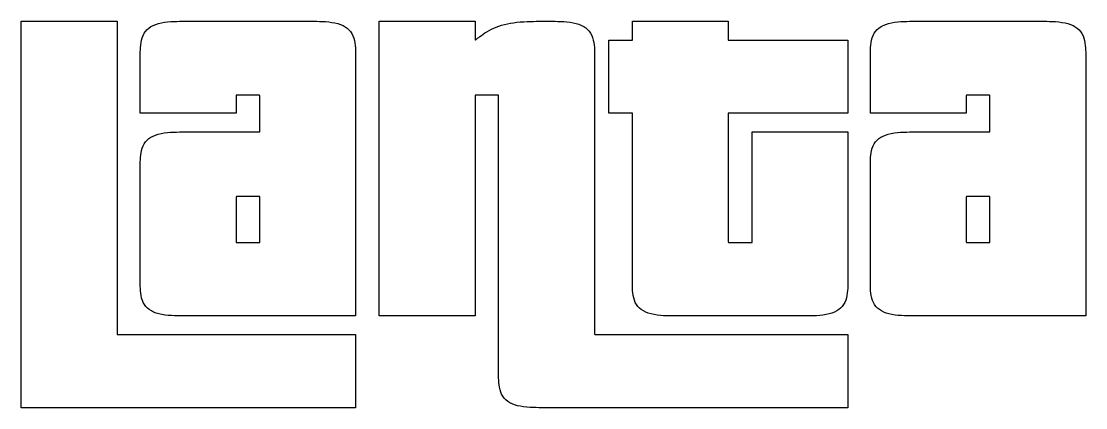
# Model space of a CAD drawing. Extents: x 165.1 to 229.8, y 156.5 to 166.
# Drawn here: x 203.6 to 229.83, y 156.51 to 166.03 of the extents above; entities that cross this region are included whole.
import ezdxf

# ---------------------------------------------------------------- set-up
doc = ezdxf.new("R2010")
doc.units = 0
doc.layers.add('LAYER 1', color=7, linetype='CONTINUOUS')

msp = doc.modelspace()

# ---------------------------------------------------------------- linework, layer by layer
at = {"layer": 'LAYER 1'}
for points in [[(203.599, 158.097), (203.599, 158.684), (203.599, 159.362), (203.599, 160.107), (203.599, 160.89), (203.599, 161.687), (203.599, 162.469), (203.599, 163.211), (203.599, 163.887), (203.599, 164.469), (203.599, 164.939), (203.599, 165.304), (203.599, 165.577), (203.599, 165.772), (203.599, 165.902), (203.599, 165.98), (203.599, 166.019), (203.599, 166.033), (203.599, 166.034), (203.599, 166.034), (203.599, 166.034), (203.599, 166.034), (203.599, 166.034), (203.599, 166.034), (203.599, 166.034), (203.599, 166.034), (203.599, 166.034), (203.599, 166.034), (203.599, 166.034), (203.604, 166.034), (203.615, 166.034), (203.637, 166.034), (203.672, 166.034), (203.725, 166.034), (203.797, 166.034), (203.893, 166.034), (204.015, 166.034), (204.165, 166.034), (204.337, 166.034), (204.523, 166.034), (204.719, 166.034), (204.916, 166.034), (205.109, 166.034), (205.291, 166.034), (205.456, 166.034), (205.596, 166.034), (205.708, 166.034), (205.794, 166.034), (205.859, 166.034), (205.904, 166.034), (205.934, 166.034), (205.951, 166.034), (205.96, 166.034), (205.963, 166.034), (205.963, 166.034), (205.963, 166.034), (205.963, 166.034), (205.963, 166.034), (205.963, 166.034), (205.963, 166.034), (205.963, 166.034), (205.963, 166.034), (205.963, 166.034), (205.963, 166.034), (205.963, 166.03), (205.963, 166.013), (205.963, 165.971), (205.963, 165.893), (205.963, 165.769), (205.963, 165.589), (205.963, 165.341), (205.963, 165.014), (205.963, 164.599), (205.963, 164.097), (205.963, 163.527), (205.963, 162.911), (205.963, 162.27), (205.963, 161.626), (205.963, 161), (205.963, 160.415), (205.963, 159.89), (205.963, 159.448), (205.963, 159.097), (205.963, 158.827), (205.963, 158.628), (205.963, 158.489), (205.963, 158.399), (205.963, 158.348), (205.963, 158.324), (205.963, 158.317), (205.963, 158.317), (205.963, 158.317), (205.963, 158.317), (205.963, 158.317), (205.963, 158.317), (205.963, 158.317), (205.963, 158.317), (205.963, 158.317), (205.963, 158.317), (205.963, 158.317), (205.967, 158.317), (205.983, 158.317), (206.019, 158.317), (206.083, 158.317), (206.184, 158.317), (206.33, 158.317), (206.528, 158.317), (206.787, 158.317), (207.115, 158.317), (207.507, 158.317), (207.948, 158.317), (208.422, 158.317), (208.911, 158.317), (209.4, 158.317), (209.873, 158.317), (210.312, 158.317), (210.702, 158.317), (211.027, 158.317), (211.283, 158.317), (211.479, 158.317), (211.622, 158.317), (211.722, 158.317), (211.785, 158.317), (211.82, 158.317), (211.835, 158.317), (211.839, 158.317), (211.839, 158.317), (211.839, 158.317), (211.839, 158.317), (211.839, 158.317), (211.839, 158.317), (211.839, 158.317), (211.839, 158.317), (211.839, 158.317), (211.839, 158.317), (211.839, 158.317), (211.839, 158.315), (211.839, 158.309), (211.839, 158.297), (211.839, 158.275), (211.839, 158.242), (211.839, 158.195), (211.839, 158.131), (211.839, 158.048), (211.839, 157.944), (211.839, 157.82), (211.839, 157.682), (211.839, 157.536), (211.839, 157.385), (211.839, 157.235), (211.839, 157.091), (211.839, 156.958), (211.839, 156.841), (211.839, 156.745), (211.839, 156.669), (211.839, 156.612), (211.839, 156.57), (211.839, 156.542), (211.839, 156.524), (211.839, 156.514), (211.839, 156.51), (211.839, 156.51), (211.839, 156.51), (211.839, 156.51), (211.839, 156.51), (211.839, 156.51), (211.839, 156.51), (211.839, 156.51), (211.839, 156.51), (211.839, 156.51), (211.839, 156.51), (211.838, 156.51), (211.828, 156.51), (211.797, 156.51), (211.735, 156.51), (211.629, 156.51), (211.468, 156.51), (211.24, 156.51), (210.935, 156.51), (210.541, 156.51), (210.049, 156.51), (209.473, 156.51), (208.837, 156.51), (208.163, 156.51), (207.475, 156.51), (206.794, 156.51), (206.144, 156.51), (205.549, 156.51), (205.03, 156.51), (204.608, 156.51), (204.278, 156.51), (204.029, 156.51), (203.85, 156.51), (203.729, 156.51), (203.655, 156.51), (203.616, 156.51), (203.601, 156.51), (203.599, 156.51), (203.599, 156.51), (203.599, 156.51), (203.599, 156.51), (203.599, 156.51), (203.599, 156.51), (203.599, 156.51), (203.599, 156.51), (203.599, 156.51), (203.599, 156.51), (203.599, 156.511), (203.599, 156.526), (203.599, 156.567), (203.599, 156.646), (203.599, 156.779), (203.599, 156.977), (203.599, 157.253), (203.599, 157.623)], [(206.991, 158.821), (206.923, 158.841), (206.861, 158.866), (206.804, 158.894), (206.753, 158.927), (206.708, 158.964), (206.668, 159.006), (206.634, 159.052), (206.606, 159.102), (206.583, 159.156), (206.565, 159.213), (206.552, 159.273), (206.543, 159.332), (206.537, 159.39), (206.533, 159.446), (206.532, 159.497), (206.531, 159.542), (206.531, 159.579), (206.531, 159.609), (206.531, 159.631), (206.531, 159.647), (206.531, 159.658), (206.531, 159.664), (206.531, 159.668), (206.531, 159.669), (206.531, 159.669), (206.531, 159.67), (206.531, 159.675), (206.531, 159.689), (206.531, 159.716), (206.531, 159.763), (206.531, 159.832), (206.531, 159.929), (206.531, 160.058), (206.531, 160.224), (206.531, 160.424), (206.531, 160.648), (206.531, 160.888), (206.531, 161.133), (206.531, 161.375), (206.531, 161.603), (206.531, 161.81), (206.531, 161.985), (206.531, 162.122), (206.531, 162.226), (206.531, 162.301), (206.531, 162.353), (206.531, 162.384), (206.531, 162.401), (206.531, 162.407), (206.531, 162.409), (206.531, 162.409), (206.531, 162.41), (206.531, 162.413), (206.531, 162.418), (206.531, 162.428), (206.531, 162.443), (206.531, 162.463), (206.531, 162.491), (206.531, 162.527), (206.531, 162.57), (206.533, 162.62), (206.536, 162.674), (206.541, 162.732), (206.55, 162.791), (206.562, 162.851), (206.578, 162.909), (206.6, 162.964), (206.627, 163.015), (206.66, 163.062), (206.698, 163.104), (206.742, 163.142), (206.792, 163.176), (206.847, 163.206), (206.908, 163.231), (206.974, 163.252), (207.046, 163.269), (207.122, 163.282), (207.201, 163.292), (207.279, 163.298), (207.355, 163.303), (207.427, 163.305), (207.494, 163.306), (207.552, 163.307), (207.6, 163.307), (207.637, 163.307), (207.666, 163.307), (207.686, 163.307), (207.699, 163.307), (207.707, 163.307), (207.711, 163.307), (207.713, 163.307), (207.713, 163.307), (207.714, 163.307), (207.717, 163.307), (207.727, 163.307), (207.746, 163.307), (207.778, 163.307), (207.824, 163.307), (207.889, 163.307), (207.975, 163.307), (208.085, 163.307), (208.216, 163.307), (208.361, 163.307), (208.516, 163.307), (208.674, 163.307), (208.829, 163.307), (208.975, 163.307), (209.105, 163.307), (209.214, 163.307), (209.3, 163.307), (209.365, 163.307), (209.411, 163.307), (209.442, 163.307), (209.461, 163.307), (209.471, 163.307), (209.474, 163.307), (209.475, 163.307), (209.475, 163.307), (209.475, 163.307), (209.475, 163.307), (209.475, 163.307), (209.475, 163.307), (209.475, 163.307), (209.475, 163.307), (209.475, 163.307), (209.475, 163.307), (209.475, 163.308), (209.475, 163.311), (209.475, 163.318), (209.475, 163.331), (209.475, 163.351), (209.475, 163.38), (209.475, 163.418), (209.475, 163.468), (209.475, 163.529), (209.475, 163.6), (209.475, 163.676), (209.475, 163.755), (209.475, 163.834), (209.475, 163.91), (209.475, 163.979), (209.475, 164.039), (209.475, 164.088), (209.475, 164.125), (209.475, 164.152), (209.475, 164.17), (209.475, 164.182), (209.475, 164.189), (209.475, 164.192), (209.475, 164.193), (209.475, 164.193), (209.475, 164.193), (209.475, 164.193), (209.475, 164.193), (209.475, 164.193), (209.475, 164.194), (209.475, 164.194), (209.475, 164.195), (209.475, 164.196), (209.475, 164.197), (209.475, 164.198), (209.475, 164.199), (209.475, 164.201), (209.475, 164.202), (209.474, 164.204), (209.474, 164.205), (209.474, 164.207), (209.473, 164.208), (209.473, 164.209), (209.472, 164.21), (209.471, 164.211), (209.47, 164.212), (209.469, 164.213), (209.468, 164.214), (209.467, 164.214), (209.465, 164.215), (209.464, 164.215), (209.462, 164.215), (209.461, 164.216), (209.459, 164.216), (209.458, 164.216), (209.457, 164.216), (209.456, 164.216), (209.455, 164.216), (209.454, 164.216), (209.453, 164.216), (209.453, 164.216), (209.453, 164.216), (209.452, 164.216), (209.452, 164.216), (209.452, 164.216), (209.452, 164.216), (209.452, 164.216), (209.451, 164.216), (209.449, 164.216), (209.444, 164.216), (209.436, 164.216), (209.423, 164.216), (209.406, 164.216), (209.382, 164.216), (209.351, 164.216), (209.313, 164.216), (209.27, 164.216), (209.223, 164.216), (209.176, 164.216), (209.128, 164.216), (209.083, 164.216), (209.042, 164.216), (209.007, 164.216), (208.978, 164.216), (208.957, 164.216), (208.941, 164.216), (208.93, 164.216), (208.924, 164.216), (208.92, 164.216), (208.918, 164.216), (208.918, 164.216), (208.918, 164.216), (208.918, 164.216), (208.918, 164.216), (208.918, 164.216), (208.918, 164.216), (208.917, 164.216), (208.917, 164.216), (208.916, 164.216), (208.915, 164.216), (208.914, 164.216), (208.913, 164.216), (208.911, 164.216), (208.91, 164.216), (208.909, 164.216), (208.907, 164.215), (208.906, 164.215), (208.904, 164.215), (208.903, 164.214), (208.902, 164.213), (208.9, 164.213), (208.9, 164.212), (208.899, 164.211), (208.898, 164.21), (208.897, 164.209), (208.897, 164.208), (208.896, 164.206), (208.896, 164.205), (208.896, 164.203), (208.895, 164.202), (208.895, 164.2), (208.895, 164.199), (208.895, 164.197), (208.895, 164.196), (208.895, 164.195), (208.895, 164.195), (208.895, 164.194), (208.895, 164.194), (208.895, 164.193), (208.895, 164.193), (208.895, 164.193), (208.895, 164.193), (208.895, 164.193), (208.895, 164.193), (208.895, 164.192), (208.895, 164.19), (208.895, 164.186), (208.895, 164.179), (208.895, 164.169), (208.895, 164.154), (208.895, 164.135), (208.895, 164.11), (208.895, 164.079), (208.895, 164.045), (208.895, 164.008), (208.895, 163.971), (208.895, 163.934), (208.895, 163.898), (208.895, 163.866), (208.895, 163.839), (208.895, 163.818), (208.895, 163.801), (208.895, 163.79), (208.895, 163.782), (208.895, 163.777), (208.895, 163.774), (208.895, 163.773), (208.895, 163.773), (208.895, 163.773), (208.895, 163.773), (208.895, 163.773), (208.895, 163.773), (208.895, 163.773), (208.895, 163.773), (208.895, 163.773), (208.895, 163.773), (208.895, 163.773), (208.893, 163.773), (208.886, 163.773), (208.868, 163.773), (208.837, 163.773), (208.788, 163.773), (208.717, 163.773), (208.619, 163.773), (208.492, 163.773), (208.333, 163.773), (208.149, 163.773), (207.948, 163.773), (207.738, 163.773), (207.527, 163.773), (207.323, 163.773), (207.134, 163.773), (206.969, 163.773), (206.834, 163.773), (206.73, 163.773), (206.653, 163.773), (206.599, 163.773), (206.564, 163.773), (206.544, 163.773), (206.534, 163.773), (206.531, 163.773), (206.531, 163.773), (206.531, 163.773), (206.531, 163.773), (206.531, 163.773), (206.531, 163.773), (206.531, 163.773), (206.531, 163.773), (206.531, 163.773), (206.531, 163.773), (206.531, 163.773), (206.531, 163.776), (206.531, 163.783), (206.531, 163.797), (206.531, 163.82), (206.531, 163.855), (206.531, 163.903), (206.531, 163.967), (206.531, 164.05), (206.531, 164.148), (206.531, 164.259), (206.531, 164.377), (206.531, 164.497), (206.531, 164.615), (206.531, 164.726), (206.531, 164.826), (206.531, 164.911), (206.531, 164.977), (206.531, 165.027), (206.531, 165.063), (206.531, 165.087), (206.531, 165.102), (206.531, 165.11), (206.531, 165.113), (206.531, 165.114), (206.531, 165.114), (206.531, 165.115), (206.531, 165.118), (206.531, 165.124), (206.531, 165.134), (206.531, 165.15), (206.531, 165.171), (206.531, 165.2), (206.531, 165.237), (206.531, 165.282), (206.533, 165.334), (206.536, 165.39), (206.542, 165.449), (206.55, 165.51), (206.563, 165.571), (206.579, 165.63), (206.601, 165.687), (206.629, 165.739), (206.662, 165.786), (206.7, 165.83), (206.745, 165.868), (206.795, 165.903), (206.85, 165.933), (206.912, 165.959), (206.979, 165.98), (207.051, 165.997), (207.127, 166.01), (207.206, 166.02), (207.284, 166.026), (207.36, 166.03), (207.432, 166.033), (207.498, 166.034), (207.555, 166.034), (207.603, 166.034), (207.64, 166.034), (207.667, 166.034), (207.687, 166.034), (207.7, 166.034), (207.708, 166.034), (207.712, 166.034), (207.713, 166.034), (207.713, 166.034), (207.714, 166.034), (207.721, 166.034), (207.738, 166.034), (207.771, 166.034), (207.825, 166.034), (207.905, 166.034), (208.015, 166.034), (208.161, 166.034), (208.347, 166.034), (208.567, 166.034), (208.812, 166.034), (209.072, 166.034), (209.335, 166.034), (209.593, 166.034), (209.835, 166.034), (210.052, 166.034), (210.232, 166.034), (210.373, 166.034), (210.478, 166.034), (210.554, 166.034), (210.604, 166.034), (210.635, 166.034), (210.651, 166.034), (210.656, 166.034), (210.657, 166.034), (210.657, 166.034), (210.659, 166.034), (210.663, 166.034), (210.672, 166.034), (210.686, 166.034), (210.706, 166.034), (210.735, 166.034), (210.773, 166.034), (210.822, 166.034), (210.881, 166.034), (210.948, 166.033), (211.021, 166.03), (211.097, 166.025), (211.175, 166.018), (211.254, 166.008), (211.329, 165.995), (211.401, 165.977), (211.467, 165.955), (211.528, 165.929), (211.583, 165.898), (211.632, 165.863), (211.675, 165.824), (211.713, 165.78), (211.746, 165.732), (211.772, 165.679), (211.793, 165.622), (211.809, 165.562), (211.821, 165.501), (211.829, 165.441), (211.835, 165.382), (211.837, 165.326), (211.839, 165.276), (211.839, 165.232), (211.839, 165.196), (211.839, 165.168), (211.839, 165.147), (211.839, 165.133), (211.839, 165.123), (211.839, 165.117), (211.839, 165.115), (211.839, 165.114), (211.839, 165.114), (211.839, 165.11), (211.839, 165.094), (211.839, 165.053), (211.839, 164.976), (211.839, 164.854), (211.839, 164.675), (211.839, 164.429), (211.839, 164.103), (211.839, 163.692), (211.839, 163.21), (211.839, 162.677), (211.839, 162.116), (211.839, 161.548), (211.839, 160.996), (211.839, 160.48), (211.839, 160.022), (211.839, 159.645), (211.839, 159.351), (211.839, 159.133), (211.839, 158.977), (211.839, 158.874), (211.839, 158.813), (211.839, 158.783), (211.839, 158.773), (211.839, 158.771), (211.839, 158.771), (211.839, 158.771), (211.839, 158.771), (211.839, 158.771), (211.839, 158.771), (211.839, 158.771), (211.839, 158.771), (211.839, 158.771), (211.838, 158.771), (211.832, 158.771), (211.813, 158.771), (211.775, 158.771), (211.709, 158.771), (211.61, 158.771), (211.469, 158.771), (211.281, 158.771), (211.038, 158.771), (210.743, 158.771), (210.408, 158.771), (210.05, 158.771), (209.681, 158.771), (209.315, 158.771), (208.967, 158.771), (208.651, 158.771), (208.382, 158.771), (208.167, 158.771), (208.005, 158.771), (207.886, 158.771), (207.805, 158.771), (207.755, 158.771), (207.727, 158.771), (207.716, 158.771), (207.713, 158.771), (207.713, 158.771), (207.712, 158.771), (207.709, 158.771), (207.702, 158.771), (207.689, 158.771), (207.671, 158.771), (207.645, 158.771), (207.61, 158.771), (207.564, 158.771), (207.508, 158.772), (207.444, 158.773), (207.373, 158.775), (207.297, 158.779), (207.219, 158.785), (207.141, 158.793), (207.064, 158.805)], [(215.827, 156.559), (215.758, 156.58), (215.695, 156.604), (215.638, 156.633), (215.586, 156.666), (215.54, 156.703), (215.5, 156.745), (215.466, 156.791), (215.437, 156.841), (215.414, 156.895), (215.397, 156.953), (215.383, 157.013), (215.374, 157.072), (215.368, 157.13), (215.365, 157.186), (215.363, 157.237), (215.363, 157.282), (215.362, 157.319), (215.362, 157.348), (215.362, 157.37), (215.362, 157.386), (215.362, 157.396), (215.362, 157.403), (215.362, 157.406), (215.362, 157.407), (215.362, 157.408), (215.362, 157.409), (215.362, 157.423), (215.362, 157.459), (215.362, 157.531), (215.362, 157.649), (215.362, 157.826), (215.362, 158.072), (215.362, 158.401), (215.362, 158.821), (215.362, 159.324), (215.362, 159.885), (215.362, 160.482), (215.362, 161.092), (215.362, 161.69), (215.362, 162.253), (215.362, 162.759), (215.362, 163.183), (215.362, 163.515), (215.362, 163.765), (215.362, 163.945), (215.362, 164.065), (215.362, 164.139), (215.362, 164.177), (215.362, 164.191), (215.362, 164.193), (215.362, 164.193), (215.362, 164.193), (215.362, 164.193), (215.362, 164.193), (215.362, 164.194), (215.362, 164.194), (215.362, 164.195), (215.362, 164.195), (215.362, 164.196), (215.362, 164.197), (215.362, 164.199), (215.362, 164.2), (215.362, 164.201), (215.362, 164.203), (215.362, 164.205), (215.362, 164.206), (215.361, 164.207), (215.361, 164.209), (215.36, 164.21), (215.359, 164.211), (215.358, 164.212), (215.357, 164.213), (215.356, 164.213), (215.355, 164.214), (215.354, 164.215), (215.352, 164.215), (215.351, 164.215), (215.349, 164.215), (215.348, 164.216), (215.346, 164.216), (215.345, 164.216), (215.344, 164.216), (215.343, 164.216), (215.342, 164.216), (215.341, 164.216), (215.341, 164.216), (215.34, 164.216), (215.34, 164.216), (215.34, 164.216), (215.34, 164.216), (215.34, 164.216), (215.34, 164.216), (215.339, 164.216), (215.338, 164.216), (215.334, 164.216), (215.328, 164.216), (215.317, 164.216), (215.302, 164.216), (215.281, 164.216), (215.253, 164.216), (215.217, 164.216), (215.176, 164.216), (215.131, 164.216), (215.084, 164.216), (215.036, 164.216), (214.989, 164.216), (214.946, 164.216), (214.908, 164.216), (214.877, 164.216), (214.852, 164.216), (214.835, 164.216), (214.822, 164.216), (214.814, 164.216), (214.809, 164.216), (214.806, 164.216), (214.806, 164.216), (214.806, 164.216), (214.806, 164.216), (214.806, 164.216), (214.805, 164.216), (214.805, 164.216), (214.805, 164.216), (214.804, 164.216), (214.804, 164.216), (214.803, 164.216), (214.802, 164.216), (214.801, 164.216), (214.8, 164.216), (214.798, 164.216), (214.797, 164.216), (214.795, 164.215), (214.794, 164.215), (214.792, 164.215), (214.791, 164.214), (214.79, 164.214), (214.788, 164.213), (214.787, 164.212), (214.787, 164.211), (214.786, 164.21), (214.785, 164.209), (214.784, 164.208), (214.784, 164.207), (214.784, 164.205), (214.783, 164.204), (214.783, 164.202), (214.783, 164.201), (214.783, 164.199), (214.783, 164.198), (214.783, 164.197), (214.783, 164.196), (214.783, 164.195), (214.783, 164.194), (214.783, 164.194), (214.783, 164.193), (214.783, 164.193), (214.783, 164.193), (214.783, 164.193), (214.783, 164.193), (214.783, 164.193), (214.783, 164.187), (214.783, 164.166), (214.783, 164.122), (214.783, 164.044), (214.783, 163.923), (214.783, 163.75), (214.783, 163.516), (214.783, 163.211), (214.783, 162.834), (214.783, 162.403), (214.783, 161.935), (214.783, 161.45), (214.783, 160.966), (214.783, 160.502), (214.783, 160.077), (214.783, 159.709), (214.783, 159.414), (214.783, 159.188), (214.783, 159.023), (214.783, 158.908), (214.783, 158.835), (214.783, 158.794), (214.783, 158.776), (214.783, 158.772), (214.783, 158.771), (214.783, 158.771), (214.783, 158.771), (214.783, 158.771), (214.783, 158.771), (214.783, 158.771), (214.783, 158.771), (214.783, 158.771), (214.783, 158.771), (214.782, 158.771), (214.775, 158.771), (214.76, 158.771), (214.732, 158.771), (214.686, 158.771), (214.619, 158.771), (214.527, 158.771), (214.405, 158.771), (214.251, 158.771), (214.071, 158.771), (213.872, 158.771), (213.662, 158.771), (213.45, 158.771), (213.243, 158.771), (213.051, 158.771), (212.881, 158.771), (212.74, 158.771), (212.632, 158.771), (212.551, 158.771), (212.494, 158.771), (212.456, 158.771), (212.433, 158.771), (212.423, 158.771), (212.419, 158.771), (212.419, 158.771), (212.419, 158.771), (212.419, 158.771), (212.419, 158.771), (212.419, 158.771), (212.419, 158.771), (212.419, 158.771), (212.419, 158.771), (212.419, 158.771), (212.419, 158.773), (212.419, 158.785), (212.419, 158.821), (212.419, 158.892), (212.419, 159.012), (212.419, 159.193), (212.419, 159.448), (212.419, 159.788), (212.419, 160.227), (212.419, 160.755), (212.419, 161.35), (212.419, 161.986), (212.419, 162.638), (212.419, 163.281), (212.419, 163.89), (212.419, 164.44), (212.419, 164.905), (212.419, 165.272), (212.419, 165.549), (212.419, 165.75), (212.419, 165.885), (212.419, 165.969), (212.419, 166.014), (212.419, 166.031), (212.419, 166.034), (212.419, 166.034), (212.419, 166.034), (212.419, 166.034), (212.419, 166.034), (212.419, 166.034), (212.419, 166.034), (212.419, 166.034), (212.419, 166.034), (212.419, 166.034), (212.421, 166.034), (212.429, 166.034), (212.448, 166.034), (212.481, 166.034), (212.533, 166.034), (212.607, 166.034), (212.707, 166.034), (212.838, 166.034), (213.001, 166.034), (213.188, 166.034), (213.391, 166.034), (213.602, 166.034), (213.814, 166.034), (214.017, 166.034), (214.203, 166.034), (214.365, 166.034), (214.496, 166.034), (214.596, 166.034), (214.67, 166.034), (214.721, 166.034), (214.754, 166.034), (214.772, 166.034), (214.781, 166.034), (214.783, 166.034), (214.783, 166.034), (214.783, 166.034), (214.783, 166.034), (214.783, 166.034), (214.783, 166.034), (214.783, 166.034), (214.783, 166.034), (214.783, 166.034), (214.783, 166.034), (214.783, 166.034), (214.783, 166.033), (214.783, 166.03), (214.783, 166.025), (214.783, 166.016), (214.783, 166.003), (214.783, 165.985), (214.783, 165.961), (214.783, 165.932), (214.783, 165.896), (214.783, 165.857), (214.783, 165.816), (214.783, 165.774), (214.783, 165.733), (214.783, 165.695), (214.783, 165.661), (214.783, 165.633), (214.783, 165.611), (214.783, 165.595), (214.783, 165.584), (214.783, 165.576), (214.783, 165.571), (214.783, 165.569), (214.783, 165.568), (214.783, 165.568), (214.783, 165.568), (214.784, 165.569), (214.786, 165.571), (214.791, 165.575), (214.799, 165.581), (214.81, 165.589), (214.825, 165.601), (214.845, 165.617), (214.871, 165.637), (214.902, 165.66), (214.939, 165.687), (214.98, 165.716), (215.025, 165.746), (215.075, 165.777), (215.128, 165.808), (215.184, 165.838), (215.244, 165.866), (215.305, 165.892), (215.37, 165.915), (215.437, 165.937), (215.507, 165.956), (215.58, 165.973), (215.655, 165.987), (215.733, 166), (215.813, 166.01), (215.896, 166.018), (215.98, 166.024), (216.063, 166.028), (216.143, 166.031), (216.219, 166.033), (216.289, 166.034), (216.352, 166.034), (216.406, 166.034), (216.449, 166.034), (216.484, 166.034), (216.512, 166.034), (216.536, 166.034), (216.56, 166.034), (216.585, 166.034), (216.615, 166.034), (216.652, 166.034), (216.699, 166.034), (216.756, 166.034), (216.821, 166.033), (216.893, 166.031), (216.969, 166.027), (217.047, 166.02), (217.126, 166.011), (217.202, 165.998), (217.275, 165.981), (217.343, 165.96), (217.404, 165.934), (217.46, 165.904), (217.511, 165.87), (217.556, 165.831), (217.595, 165.788), (217.628, 165.74), (217.656, 165.688), (217.678, 165.632), (217.695, 165.573), (217.707, 165.512), (217.716, 165.45), (217.722, 165.391), (217.725, 165.335), (217.726, 165.283), (217.727, 165.238), (217.727, 165.201), (217.727, 165.172), (217.727, 165.15), (217.727, 165.134), (217.727, 165.124), (217.727, 165.118), (217.727, 165.115), (217.727, 165.114), (217.727, 165.114), (217.727, 165.111), (217.727, 165.096), (217.727, 165.056), (217.727, 164.979), (217.727, 164.855), (217.727, 164.671), (217.727, 164.416), (217.727, 164.078), (217.727, 163.647), (217.727, 163.138), (217.727, 162.572), (217.727, 161.973), (217.727, 161.365), (217.727, 160.77), (217.727, 160.213), (217.727, 159.717), (217.727, 159.304), (217.727, 158.983), (217.727, 158.742), (217.727, 158.57), (217.727, 158.456), (217.727, 158.388), (217.727, 158.353), (217.727, 158.341), (217.727, 158.34), (217.727, 158.34), (217.727, 158.339), (217.727, 158.339), (217.727, 158.339), (217.727, 158.339), (217.727, 158.339), (217.727, 158.338), (217.727, 158.337), (217.727, 158.336), (217.727, 158.335), (217.727, 158.334), (217.727, 158.332), (217.727, 158.331), (217.727, 158.329), (217.727, 158.328), (217.728, 158.326), (217.728, 158.325), (217.729, 158.324), (217.729, 158.323), (217.73, 158.322), (217.731, 158.321), (217.732, 158.32), (217.733, 158.319), (217.734, 158.319), (217.736, 158.318), (217.737, 158.318), (217.739, 158.317), (217.74, 158.317), (217.742, 158.317), (217.743, 158.317), (217.744, 158.317), (217.746, 158.317), (217.747, 158.317), (217.747, 158.317), (217.748, 158.317), (217.749, 158.317), (217.749, 158.317), (217.749, 158.317), (217.749, 158.317), (217.749, 158.317), (217.749, 158.317), (217.749, 158.317), (217.754, 158.317), (217.774, 158.317), (217.819, 158.317), (217.901, 158.317), (218.03, 158.317), (218.217, 158.317), (218.473, 158.317), (218.808, 158.317), (219.226, 158.317), (219.711, 158.317), (220.242, 158.317), (220.796, 158.317), (221.353, 158.317), (221.891, 158.317), (222.388, 158.317), (222.823, 158.317), (223.177, 158.317), (223.449, 158.317), (223.65, 158.317), (223.791, 158.317), (223.882, 158.317), (223.935, 158.317), (223.959, 158.317), (223.966, 158.317), (223.967, 158.317), (223.967, 158.317), (223.967, 158.317), (223.967, 158.317), (223.967, 158.317), (223.967, 158.317), (223.967, 158.317), (223.967, 158.317), (223.967, 158.317), (223.967, 158.316), (223.967, 158.312), (223.967, 158.302), (223.967, 158.282), (223.967, 158.25), (223.967, 158.202), (223.967, 158.135), (223.967, 158.046), (223.967, 157.933), (223.967, 157.798), (223.967, 157.648), (223.967, 157.488), (223.967, 157.326), (223.967, 157.167), (223.967, 157.018), (223.967, 156.884), (223.967, 156.773), (223.967, 156.686), (223.967, 156.62), (223.967, 156.573), (223.967, 156.542), (223.967, 156.523), (223.967, 156.514), (223.967, 156.51), (223.967, 156.51), (223.967, 156.51), (223.967, 156.51), (223.967, 156.51), (223.967, 156.51), (223.967, 156.51), (223.967, 156.51), (223.967, 156.51), (223.967, 156.51), (223.966, 156.51), (223.956, 156.51), (223.925, 156.51), (223.86, 156.51), (223.747, 156.51), (223.574, 156.51), (223.328, 156.51), (222.997, 156.51), (222.568, 156.51), (222.043, 156.51), (221.446, 156.51), (220.803, 156.51), (220.139, 156.51), (219.479, 156.51), (218.85, 156.51), (218.277, 156.51), (217.785, 156.51), (217.393, 156.51), (217.095, 156.51), (216.877, 156.51), (216.728, 156.51), (216.634, 156.51), (216.583, 156.51), (216.561, 156.51), (216.556, 156.51), (216.556, 156.51), (216.555, 156.51), (216.552, 156.51), (216.545, 156.51), (216.533, 156.51), (216.514, 156.51), (216.488, 156.51), (216.452, 156.51), (216.407, 156.51), (216.35, 156.51), (216.285, 156.511), (216.213, 156.513), (216.137, 156.517), (216.058, 156.523), (215.978, 156.531), (215.901, 156.544)], [(219.118, 158.821), (219.05, 158.842), (218.987, 158.866), (218.93, 158.895), (218.879, 158.928), (218.833, 158.966), (218.794, 159.008), (218.76, 159.054), (218.731, 159.105), (218.709, 159.16), (218.691, 159.218), (218.679, 159.278), (218.67, 159.338), (218.664, 159.397), (218.661, 159.452), (218.659, 159.503), (218.659, 159.547), (218.659, 159.584), (218.659, 159.613), (218.659, 159.634), (218.659, 159.649), (218.659, 159.659), (218.659, 159.665), (218.659, 159.668), (218.659, 159.669), (218.659, 159.669), (218.659, 159.671), (218.659, 159.681), (218.659, 159.706), (218.659, 159.754), (218.659, 159.832), (218.659, 159.947), (218.659, 160.106), (218.659, 160.317), (218.659, 160.584), (218.659, 160.898), (218.659, 161.246), (218.659, 161.612), (218.659, 161.982), (218.659, 162.343), (218.659, 162.678), (218.659, 162.975), (218.659, 163.219), (218.659, 163.407), (218.659, 163.547), (218.659, 163.646), (218.659, 163.71), (218.659, 163.748), (218.659, 163.766), (218.659, 163.772), (218.659, 163.773), (218.659, 163.773), (218.659, 163.773), (218.659, 163.773), (218.659, 163.773), (218.659, 163.773), (218.659, 163.773), (218.659, 163.773), (218.659, 163.773), (218.659, 163.773), (218.657, 163.773), (218.654, 163.773), (218.648, 163.773), (218.638, 163.773), (218.622, 163.773), (218.601, 163.773), (218.572, 163.773), (218.536, 163.773), (218.492, 163.773), (218.444, 163.773), (218.392, 163.773), (218.34, 163.773), (218.288, 163.773), (218.24, 163.773), (218.198, 163.773), (218.162, 163.773), (218.134, 163.773), (218.113, 163.773), (218.099, 163.773), (218.089, 163.773), (218.083, 163.773), (218.08, 163.773), (218.079, 163.773), (218.079, 163.773), (218.079, 163.773), (218.079, 163.773), (218.079, 163.773), (218.079, 163.773), (218.079, 163.773), (218.079, 163.773), (218.079, 163.773), (218.079, 163.773), (218.079, 163.773), (218.079, 163.776), (218.079, 163.785), (218.079, 163.802), (218.079, 163.832), (218.079, 163.877), (218.079, 163.941), (218.079, 164.026), (218.079, 164.135), (218.079, 164.267), (218.079, 164.416), (218.079, 164.574), (218.079, 164.736), (218.079, 164.896), (218.079, 165.047), (218.079, 165.182), (218.079, 165.297), (218.079, 165.386), (218.079, 165.453), (218.079, 165.502), (218.079, 165.534), (218.079, 165.554), (218.079, 165.564), (218.079, 165.568), (218.079, 165.568), (218.079, 165.568), (218.079, 165.568), (218.079, 165.568), (218.079, 165.568), (218.079, 165.568), (218.079, 165.568), (218.079, 165.568), (218.079, 165.568), (218.079, 165.568), (218.08, 165.568), (218.082, 165.568), (218.087, 165.568), (218.096, 165.568), (218.11, 165.568), (218.13, 165.568), (218.156, 165.568), (218.19, 165.568), (218.232, 165.568), (218.279, 165.568), (218.33, 165.568), (218.382, 165.568), (218.434, 165.568), (218.483, 165.568), (218.528, 165.568), (218.566, 165.568), (218.596, 165.568), (218.619, 165.568), (218.635, 165.568), (218.646, 165.568), (218.653, 165.568), (218.657, 165.568), (218.658, 165.568), (218.659, 165.568), (218.659, 165.568), (218.659, 165.568), (218.659, 165.568), (218.659, 165.568), (218.659, 165.568), (218.659, 165.568), (218.659, 165.568), (218.659, 165.568), (218.659, 165.568), (218.659, 165.569), (218.659, 165.571), (218.659, 165.574), (218.659, 165.581), (218.659, 165.592), (218.659, 165.606), (218.659, 165.627), (218.659, 165.653), (218.659, 165.686), (218.659, 165.723), (218.659, 165.764), (218.659, 165.806), (218.659, 165.848), (218.659, 165.888), (218.659, 165.924), (218.659, 165.956), (218.659, 165.981), (218.659, 166), (218.659, 166.014), (218.659, 166.023), (218.659, 166.029), (218.659, 166.033), (218.659, 166.034), (218.659, 166.034), (218.659, 166.034), (218.659, 166.034), (218.659, 166.034), (218.659, 166.034), (218.659, 166.034), (218.659, 166.034), (218.659, 166.034), (218.659, 166.034), (218.659, 166.034), (218.661, 166.034), (218.668, 166.034), (218.686, 166.034), (218.717, 166.034), (218.767, 166.034), (218.839, 166.034), (218.938, 166.034), (219.067, 166.034), (219.229, 166.034), (219.415, 166.034), (219.619, 166.034), (219.831, 166.034), (220.044, 166.034), (220.249, 166.034), (220.438, 166.034), (220.601, 166.034), (220.734, 166.034), (220.835, 166.034), (220.909, 166.034), (220.961, 166.034), (220.994, 166.034), (221.012, 166.034), (221.021, 166.034), (221.023, 166.034), (221.023, 166.034), (221.023, 166.034), (221.023, 166.034), (221.023, 166.034), (221.023, 166.034), (221.023, 166.034), (221.023, 166.034), (221.023, 166.034), (221.023, 166.034), (221.023, 166.034), (221.023, 166.033), (221.023, 166.03), (221.023, 166.024), (221.023, 166.015), (221.023, 166.001), (221.023, 165.983), (221.023, 165.958), (221.023, 165.927), (221.023, 165.891), (221.023, 165.851), (221.023, 165.81), (221.023, 165.767), (221.023, 165.727), (221.023, 165.689), (221.023, 165.656), (221.023, 165.629), (221.023, 165.608), (221.023, 165.593), (221.023, 165.582), (221.023, 165.575), (221.023, 165.571), (221.023, 165.569), (221.023, 165.568), (221.023, 165.568), (221.023, 165.568), (221.023, 165.568), (221.023, 165.568), (221.023, 165.568), (221.023, 165.568), (221.023, 165.568), (221.023, 165.568), (221.023, 165.568), (221.024, 165.568), (221.031, 165.568), (221.048, 165.568), (221.082, 165.568), (221.136, 165.568), (221.217, 165.568), (221.33, 165.568), (221.479, 165.568), (221.668, 165.568), (221.893, 165.568), (222.141, 165.568), (222.403, 165.568), (222.669, 165.568), (222.928, 165.568), (223.17, 165.568), (223.385, 165.568), (223.562, 165.568), (223.699, 165.568), (223.801, 165.568), (223.873, 165.568), (223.92, 165.568), (223.948, 165.568), (223.962, 165.568), (223.966, 165.568), (223.967, 165.568), (223.967, 165.568), (223.967, 165.568), (223.967, 165.568), (223.967, 165.568), (223.967, 165.568), (223.967, 165.568), (223.967, 165.568), (223.967, 165.568), (223.967, 165.568), (223.967, 165.565), (223.967, 165.555), (223.967, 165.536), (223.967, 165.505), (223.967, 165.458), (223.967, 165.393), (223.967, 165.305), (223.967, 165.193), (223.967, 165.059), (223.967, 164.91), (223.967, 164.751), (223.967, 164.588), (223.967, 164.429), (223.967, 164.28), (223.967, 164.146), (223.967, 164.034), (223.967, 163.947), (223.967, 163.882), (223.967, 163.835), (223.967, 163.804), (223.967, 163.786), (223.967, 163.776), (223.967, 163.773), (223.967, 163.773), (223.967, 163.773), (223.967, 163.773), (223.967, 163.773), (223.967, 163.773), (223.967, 163.773), (223.967, 163.773), (223.967, 163.773), (223.967, 163.773), (223.966, 163.773), (223.962, 163.773), (223.948, 163.773), (223.92, 163.773), (223.872, 163.773), (223.8, 163.773), (223.697, 163.773), (223.56, 163.773), (223.382, 163.773), (223.167, 163.773), (222.925, 163.773), (222.666, 163.773), (222.4, 163.773), (222.138, 163.773), (221.89, 163.773), (221.666, 163.773), (221.477, 163.773), (221.328, 163.773), (221.216, 163.773), (221.136, 163.773), (221.081, 163.773), (221.048, 163.773), (221.031, 163.773), (221.024, 163.773), (221.023, 163.773), (221.023, 163.773), (221.023, 163.773), (221.023, 163.773), (221.023, 163.773), (221.023, 163.773), (221.023, 163.773), (221.023, 163.773), (221.023, 163.773), (221.023, 163.772), (221.023, 163.768), (221.023, 163.755), (221.023, 163.728), (221.023, 163.68), (221.023, 163.606), (221.023, 163.501), (221.023, 163.359), (221.023, 163.174), (221.023, 162.948), (221.023, 162.691), (221.023, 162.414), (221.023, 162.128), (221.023, 161.844), (221.023, 161.574), (221.023, 161.328), (221.023, 161.118), (221.023, 160.952), (221.023, 160.825), (221.023, 160.734), (221.023, 160.671), (221.023, 160.632), (221.023, 160.612), (221.023, 160.603), (221.023, 160.601), (221.023, 160.601), (221.023, 160.601), (221.023, 160.601), (221.023, 160.601), (221.023, 160.601), (221.023, 160.6), (221.023, 160.6), (221.023, 160.599), (221.023, 160.598), (221.023, 160.597), (221.023, 160.596), (221.023, 160.595), (221.023, 160.593), (221.023, 160.592), (221.023, 160.59), (221.024, 160.589), (221.024, 160.587), (221.025, 160.586), (221.025, 160.585), (221.026, 160.584), (221.027, 160.583), (221.028, 160.582), (221.029, 160.581), (221.03, 160.58), (221.032, 160.58), (221.033, 160.58), (221.034, 160.579), (221.036, 160.579), (221.037, 160.579), (221.039, 160.579), (221.04, 160.579), (221.042, 160.579), (221.043, 160.579), (221.044, 160.579), (221.044, 160.579), (221.045, 160.579), (221.045, 160.579), (221.045, 160.579), (221.045, 160.579), (221.046, 160.579), (221.046, 160.579), (221.046, 160.579), (221.046, 160.579), (221.048, 160.579), (221.052, 160.579), (221.059, 160.579), (221.07, 160.579), (221.086, 160.579), (221.109, 160.579), (221.138, 160.579), (221.175, 160.579), (221.218, 160.579), (221.265, 160.579), (221.314, 160.579), (221.363, 160.579), (221.41, 160.579), (221.454, 160.579), (221.492, 160.579), (221.523, 160.579), (221.547, 160.579), (221.564, 160.579), (221.576, 160.579), (221.584, 160.579), (221.589, 160.579), (221.591, 160.579), (221.591, 160.579), (221.591, 160.579), (221.591, 160.579), (221.591, 160.579), (221.591, 160.579), (221.592, 160.579), (221.592, 160.579), (221.592, 160.579), (221.593, 160.579), (221.594, 160.579), (221.595, 160.579), (221.596, 160.579), (221.597, 160.579), (221.599, 160.579), (221.6, 160.579), (221.602, 160.579), (221.603, 160.579), (221.605, 160.58), (221.606, 160.58), (221.607, 160.581), (221.609, 160.582), (221.61, 160.583), (221.61, 160.583), (221.611, 160.585), (221.612, 160.586), (221.612, 160.587), (221.613, 160.588), (221.613, 160.59), (221.613, 160.591), (221.614, 160.593), (221.614, 160.594), (221.614, 160.596), (221.614, 160.597), (221.614, 160.598), (221.614, 160.599), (221.614, 160.6), (221.614, 160.6), (221.614, 160.601), (221.614, 160.601), (221.614, 160.601), (221.614, 160.601), (221.614, 160.601), (221.614, 160.601), (221.614, 160.602), (221.614, 160.608), (221.614, 160.624), (221.614, 160.653), (221.614, 160.703), (221.614, 160.776), (221.614, 160.877), (221.614, 161.013), (221.614, 161.185), (221.614, 161.39), (221.614, 161.617), (221.614, 161.858), (221.614, 162.102), (221.614, 162.341), (221.614, 162.564), (221.614, 162.762), (221.614, 162.927), (221.614, 163.055), (221.614, 163.15), (221.614, 163.218), (221.614, 163.262), (221.614, 163.289), (221.614, 163.302), (221.614, 163.306), (221.614, 163.307), (221.614, 163.307), (221.614, 163.307), (221.614, 163.307), (221.614, 163.307), (221.614, 163.307), (221.614, 163.307), (221.614, 163.307), (221.614, 163.307), (221.614, 163.307), (221.618, 163.307), (221.63, 163.307), (221.654, 163.307), (221.694, 163.307), (221.754, 163.307), (221.839, 163.307), (221.952, 163.307), (222.097, 163.307), (222.271, 163.307), (222.467, 163.307), (222.675, 163.307), (222.887, 163.307), (223.096, 163.307), (223.293, 163.307), (223.469, 163.307), (223.617, 163.307), (223.733, 163.307), (223.82, 163.307), (223.882, 163.307), (223.923, 163.307), (223.949, 163.307), (223.961, 163.307), (223.966, 163.307), (223.967, 163.307), (223.967, 163.307), (223.967, 163.307), (223.967, 163.307), (223.967, 163.307), (223.967, 163.307), (223.967, 163.307), (223.967, 163.307), (223.967, 163.307), (223.967, 163.306), (223.967, 163.301), (223.967, 163.285), (223.967, 163.251), (223.967, 163.193), (223.967, 163.105), (223.967, 162.981), (223.967, 162.813), (223.967, 162.596), (223.967, 162.333), (223.967, 162.035), (223.967, 161.716), (223.967, 161.387), (223.967, 161.063), (223.967, 160.755), (223.967, 160.477), (223.967, 160.241), (223.967, 160.055), (223.967, 159.914), (223.967, 159.813), (223.967, 159.744), (223.967, 159.702), (223.967, 159.68), (223.967, 159.671), (223.967, 159.669), (223.967, 159.669), (223.967, 159.668), (223.967, 159.665), (223.967, 159.659), (223.967, 159.649), (223.967, 159.634), (223.967, 159.612), (223.967, 159.584), (223.967, 159.547), (223.966, 159.502), (223.965, 159.452), (223.961, 159.396), (223.956, 159.338), (223.947, 159.278), (223.934, 159.218), (223.916, 159.16), (223.894, 159.105), (223.865, 159.054), (223.831, 159.008), (223.791, 158.966), (223.746, 158.928), (223.694, 158.895), (223.637, 158.866), (223.575, 158.841), (223.506, 158.821), (223.432, 158.805), (223.355, 158.793), (223.276, 158.784), (223.197, 158.778), (223.121, 158.775), (223.05, 158.772), (222.985, 158.772), (222.929, 158.771), (222.884, 158.771), (222.85, 158.771), (222.824, 158.771), (222.806, 158.771), (222.795, 158.771), (222.788, 158.771), (222.785, 158.771), (222.785, 158.771), (222.784, 158.771), (222.782, 158.771), (222.772, 158.771), (222.75, 158.771), (222.709, 158.771), (222.646, 158.771), (222.555, 158.771), (222.43, 158.771), (222.267, 158.771), (222.064, 158.771), (221.83, 158.771), (221.576, 158.771), (221.311, 158.771), (221.046, 158.771), (220.792, 158.771), (220.559, 158.771), (220.356, 158.771), (220.194, 158.771), (220.069, 158.771), (219.978, 158.771), (219.915, 158.771), (219.875, 158.771), (219.853, 158.771), (219.843, 158.771), (219.841, 158.771), (219.841, 158.771), (219.84, 158.771), (219.837, 158.771), (219.83, 158.771), (219.819, 158.771), (219.801, 158.771), (219.775, 158.771), (219.74, 158.771), (219.695, 158.771), (219.639, 158.772), (219.575, 158.772), (219.503, 158.775), (219.427, 158.778), (219.349, 158.784), (219.27, 158.793), (219.192, 158.805)], [(224.983, 158.821), (224.915, 158.841), (224.853, 158.866), (224.797, 158.894), (224.746, 158.927), (224.7, 158.964), (224.661, 159.006), (224.626, 159.052), (224.598, 159.102), (224.575, 159.156), (224.558, 159.213), (224.545, 159.273), (224.535, 159.332), (224.529, 159.39), (224.526, 159.446), (224.524, 159.497), (224.524, 159.542), (224.524, 159.579), (224.524, 159.609), (224.524, 159.631), (224.524, 159.647), (224.524, 159.658), (224.524, 159.664), (224.524, 159.668), (224.524, 159.669), (224.524, 159.669), (224.524, 159.67), (224.524, 159.675), (224.524, 159.689), (224.524, 159.716), (224.524, 159.763), (224.524, 159.832), (224.524, 159.929), (224.524, 160.058), (224.524, 160.224), (224.524, 160.424), (224.524, 160.648), (224.524, 160.888), (224.524, 161.133), (224.524, 161.375), (224.524, 161.603), (224.524, 161.81), (224.524, 161.985), (224.524, 162.122), (224.524, 162.226), (224.524, 162.301), (224.524, 162.353), (224.524, 162.384), (224.524, 162.401), (224.524, 162.407), (224.524, 162.409), (224.524, 162.409), (224.524, 162.41), (224.524, 162.413), (224.524, 162.418), (224.524, 162.428), (224.524, 162.443), (224.524, 162.463), (224.524, 162.491), (224.524, 162.527), (224.524, 162.57), (224.525, 162.62), (224.528, 162.674), (224.534, 162.732), (224.542, 162.791), (224.554, 162.851), (224.571, 162.909), (224.592, 162.964), (224.619, 163.015), (224.652, 163.062), (224.69, 163.104), (224.734, 163.142), (224.784, 163.176), (224.839, 163.206), (224.9, 163.231), (224.967, 163.252), (225.039, 163.269), (225.115, 163.282), (225.193, 163.292), (225.271, 163.298), (225.348, 163.303), (225.42, 163.305), (225.486, 163.306), (225.544, 163.307), (225.593, 163.307), (225.63, 163.307), (225.658, 163.307), (225.678, 163.307), (225.692, 163.307), (225.7, 163.307), (225.704, 163.307), (225.705, 163.307), (225.706, 163.307), (225.706, 163.307), (225.71, 163.307), (225.72, 163.307), (225.739, 163.307), (225.77, 163.307), (225.817, 163.307), (225.882, 163.307), (225.968, 163.307), (226.077, 163.307), (226.208, 163.307), (226.354, 163.307), (226.509, 163.307), (226.667, 163.307), (226.821, 163.307), (226.967, 163.307), (227.098, 163.307), (227.207, 163.307), (227.293, 163.307), (227.357, 163.307), (227.403, 163.307), (227.434, 163.307), (227.453, 163.307), (227.463, 163.307), (227.467, 163.307), (227.467, 163.307), (227.467, 163.307), (227.467, 163.307), (227.467, 163.307), (227.467, 163.307), (227.467, 163.307), (227.467, 163.307), (227.467, 163.307), (227.467, 163.307), (227.467, 163.307), (227.467, 163.308), (227.467, 163.311), (227.467, 163.318), (227.467, 163.331), (227.467, 163.351), (227.467, 163.38), (227.467, 163.418), (227.467, 163.468), (227.467, 163.529), (227.467, 163.6), (227.467, 163.676), (227.467, 163.755), (227.467, 163.834), (227.467, 163.91), (227.467, 163.979), (227.467, 164.039), (227.467, 164.088), (227.467, 164.125), (227.467, 164.152), (227.467, 164.17), (227.467, 164.182), (227.467, 164.189), (227.467, 164.192), (227.467, 164.193), (227.467, 164.193), (227.467, 164.193), (227.467, 164.193), (227.467, 164.193), (227.467, 164.193), (227.467, 164.194), (227.467, 164.194), (227.467, 164.195), (227.467, 164.196), (227.467, 164.197), (227.467, 164.198), (227.467, 164.199), (227.467, 164.201), (227.467, 164.202), (227.467, 164.204), (227.467, 164.205), (227.466, 164.207), (227.466, 164.208), (227.465, 164.209), (227.464, 164.21), (227.464, 164.211), (227.463, 164.212), (227.462, 164.213), (227.46, 164.214), (227.459, 164.214), (227.458, 164.215), (227.456, 164.215), (227.455, 164.215), (227.453, 164.216), (227.452, 164.216), (227.451, 164.216), (227.449, 164.216), (227.448, 164.216), (227.447, 164.216), (227.446, 164.216), (227.446, 164.216), (227.445, 164.216), (227.445, 164.216), (227.445, 164.216), (227.445, 164.216), (227.445, 164.216), (227.445, 164.216), (227.445, 164.216), (227.444, 164.216), (227.442, 164.216), (227.437, 164.216), (227.428, 164.216), (227.416, 164.216), (227.398, 164.216), (227.374, 164.216), (227.343, 164.216), (227.305, 164.216), (227.262, 164.216), (227.216, 164.216), (227.168, 164.216), (227.121, 164.216), (227.076, 164.216), (227.034, 164.216), (226.999, 164.216), (226.971, 164.216), (226.949, 164.216), (226.934, 164.216), (226.923, 164.216), (226.916, 164.216), (226.912, 164.216), (226.911, 164.216), (226.91, 164.216), (226.91, 164.216), (226.91, 164.216), (226.91, 164.216), (226.91, 164.216), (226.91, 164.216), (226.91, 164.216), (226.909, 164.216), (226.909, 164.216), (226.908, 164.216), (226.907, 164.216), (226.905, 164.216), (226.904, 164.216), (226.903, 164.216), (226.901, 164.216), (226.9, 164.215), (226.898, 164.215), (226.897, 164.215), (226.895, 164.214), (226.894, 164.213), (226.893, 164.213), (226.892, 164.212), (226.891, 164.211), (226.89, 164.21), (226.89, 164.209), (226.889, 164.208), (226.889, 164.206), (226.888, 164.205), (226.888, 164.203), (226.888, 164.202), (226.888, 164.2), (226.888, 164.199), (226.888, 164.197), (226.888, 164.196), (226.888, 164.195), (226.888, 164.195), (226.888, 164.194), (226.888, 164.194), (226.888, 164.193), (226.888, 164.193), (226.888, 164.193), (226.888, 164.193), (226.888, 164.193), (226.888, 164.193), (226.888, 164.192), (226.888, 164.19), (226.888, 164.186), (226.888, 164.179), (226.888, 164.169), (226.888, 164.154), (226.888, 164.135), (226.888, 164.11), (226.888, 164.079), (226.888, 164.045), (226.888, 164.008), (226.888, 163.971), (226.888, 163.934), (226.888, 163.898), (226.888, 163.866), (226.888, 163.839), (226.888, 163.818), (226.888, 163.801), (226.888, 163.79), (226.888, 163.782), (226.888, 163.777), (226.888, 163.774), (226.888, 163.773), (226.888, 163.773), (226.888, 163.773), (226.888, 163.773), (226.888, 163.773), (226.888, 163.773), (226.888, 163.773), (226.888, 163.773), (226.888, 163.773), (226.888, 163.773), (226.888, 163.773), (226.886, 163.773), (226.878, 163.773), (226.861, 163.773), (226.829, 163.773), (226.78, 163.773), (226.709, 163.773), (226.612, 163.773), (226.485, 163.773), (226.326, 163.773), (226.142, 163.773), (225.941, 163.773), (225.73, 163.773), (225.519, 163.773), (225.315, 163.773), (225.126, 163.773), (224.961, 163.773), (224.826, 163.773), (224.722, 163.773), (224.646, 163.773), (224.592, 163.773), (224.557, 163.773), (224.536, 163.773), (224.527, 163.773), (224.524, 163.773), (224.524, 163.773), (224.524, 163.773), (224.524, 163.773), (224.524, 163.773), (224.524, 163.773), (224.524, 163.773), (224.524, 163.773), (224.524, 163.773), (224.524, 163.773), (224.524, 163.773), (224.524, 163.776), (224.524, 163.783), (224.524, 163.797), (224.524, 163.82), (224.524, 163.855), (224.524, 163.903), (224.524, 163.967), (224.524, 164.05), (224.524, 164.148), (224.524, 164.259), (224.524, 164.377), (224.524, 164.497), (224.524, 164.615), (224.524, 164.726), (224.524, 164.826), (224.524, 164.911), (224.524, 164.977), (224.524, 165.027), (224.524, 165.063), (224.524, 165.087), (224.524, 165.102), (224.524, 165.11), (224.524, 165.113), (224.524, 165.114), (224.524, 165.114), (224.524, 165.115), (224.524, 165.118), (224.524, 165.124), (224.524, 165.134), (224.524, 165.15), (224.524, 165.171), (224.524, 165.2), (224.524, 165.237), (224.524, 165.282), (224.525, 165.334), (224.529, 165.39), (224.534, 165.449), (224.543, 165.51), (224.555, 165.571), (224.572, 165.63), (224.594, 165.687), (224.621, 165.739), (224.654, 165.786), (224.693, 165.83), (224.737, 165.868), (224.787, 165.903), (224.843, 165.933), (224.904, 165.959), (224.971, 165.98), (225.044, 165.997), (225.12, 166.01), (225.198, 166.02), (225.276, 166.026), (225.352, 166.03), (225.424, 166.033), (225.49, 166.034), (225.548, 166.034), (225.595, 166.034), (225.632, 166.034), (225.66, 166.034), (225.679, 166.034), (225.692, 166.034), (225.7, 166.034), (225.704, 166.034), (225.706, 166.034), (225.706, 166.034), (225.707, 166.034), (225.714, 166.034), (225.731, 166.034), (225.764, 166.034), (225.818, 166.034), (225.897, 166.034), (226.007, 166.034), (226.154, 166.034), (226.339, 166.034), (226.56, 166.034), (226.805, 166.034), (227.064, 166.034), (227.328, 166.034), (227.586, 166.034), (227.828, 166.034), (228.044, 166.034), (228.224, 166.034), (228.365, 166.034), (228.471, 166.034), (228.546, 166.034), (228.597, 166.034), (228.627, 166.034), (228.643, 166.034), (228.649, 166.034), (228.649, 166.034), (228.65, 166.034), (228.651, 166.034), (228.656, 166.034), (228.664, 166.034), (228.678, 166.034), (228.699, 166.034), (228.728, 166.034), (228.766, 166.034), (228.815, 166.034), (228.874, 166.034), (228.941, 166.033), (229.013, 166.03), (229.09, 166.025), (229.168, 166.018), (229.246, 166.008), (229.322, 165.995), (229.394, 165.977), (229.46, 165.955), (229.52, 165.929), (229.575, 165.898), (229.624, 165.863), (229.668, 165.824), (229.706, 165.78), (229.738, 165.732), (229.765, 165.679), (229.786, 165.622), (229.802, 165.562), (229.814, 165.501), (229.822, 165.441), (229.827, 165.382), (229.83, 165.326), (229.831, 165.276), (229.832, 165.232), (229.832, 165.196), (229.832, 165.168), (229.832, 165.147), (229.832, 165.133), (229.832, 165.123), (229.832, 165.117), (229.832, 165.115), (229.832, 165.114), (229.832, 165.114), (229.832, 165.11), (229.832, 165.094), (229.832, 165.053), (229.832, 164.976), (229.832, 164.854), (229.832, 164.675), (229.832, 164.429), (229.832, 164.103), (229.832, 163.692), (229.832, 163.21), (229.832, 162.677), (229.832, 162.116), (229.832, 161.548), (229.832, 160.996), (229.832, 160.48), (229.832, 160.022), (229.832, 159.645), (229.832, 159.351), (229.832, 159.133), (229.832, 158.977), (229.832, 158.874), (229.832, 158.813), (229.832, 158.783), (229.832, 158.773), (229.832, 158.771), (229.832, 158.771), (229.832, 158.771), (229.832, 158.771), (229.832, 158.771), (229.832, 158.771), (229.832, 158.771), (229.832, 158.771), (229.832, 158.771), (229.831, 158.771), (229.825, 158.771), (229.806, 158.771), (229.767, 158.771), (229.702, 158.771), (229.602, 158.771), (229.462, 158.771), (229.274, 158.771), (229.03, 158.771), (228.735, 158.771), (228.401, 158.771), (228.042, 158.771), (227.673, 158.771), (227.308, 158.771), (226.96, 158.771), (226.644, 158.771), (226.374, 158.771), (226.16, 158.771), (225.997, 158.771), (225.879, 158.771), (225.798, 158.771), (225.747, 158.771), (225.72, 158.771), (225.708, 158.771), (225.706, 158.771), (225.706, 158.771), (225.705, 158.771), (225.701, 158.771), (225.694, 158.771), (225.682, 158.771), (225.664, 158.771), (225.637, 158.771), (225.602, 158.771), (225.557, 158.771), (225.501, 158.772), (225.436, 158.773), (225.365, 158.775), (225.29, 158.779), (225.212, 158.785), (225.133, 158.793), (225.056, 158.805)], [(209.382, 161.715), (209.348, 161.715), (209.308, 161.715), (209.265, 161.715), (209.219, 161.715), (209.172, 161.715), (209.126, 161.715), (209.083, 161.715), (209.044, 161.715), (209.009, 161.715), (208.982, 161.715), (208.961, 161.715), (208.945, 161.715), (208.933, 161.715), (208.926, 161.715), (208.921, 161.715), (208.919, 161.715), (208.918, 161.715), (208.918, 161.715), (208.918, 161.715), (208.918, 161.715), (208.918, 161.715), (208.918, 161.715), (208.918, 161.715), (208.917, 161.715), (208.917, 161.715), (208.916, 161.715), (208.915, 161.715), (208.914, 161.715), (208.913, 161.715), (208.912, 161.715), (208.911, 161.715), (208.909, 161.715), (208.908, 161.715), (208.906, 161.715), (208.905, 161.714), (208.904, 161.714), (208.903, 161.713), (208.901, 161.713), (208.9, 161.712), (208.9, 161.711), (208.899, 161.711), (208.898, 161.71), (208.897, 161.709), (208.897, 161.707), (208.896, 161.706), (208.896, 161.705), (208.896, 161.703), (208.896, 161.702), (208.895, 161.701), (208.895, 161.699), (208.895, 161.698), (208.895, 161.697), (208.895, 161.696), (208.895, 161.695), (208.895, 161.694), (208.895, 161.694), (208.895, 161.693), (208.895, 161.693), (208.895, 161.693), (208.895, 161.693), (208.895, 161.693), (208.895, 161.693), (208.895, 161.693), (208.895, 161.692), (208.895, 161.689), (208.895, 161.684), (208.895, 161.673), (208.895, 161.655), (208.895, 161.63), (208.895, 161.594), (208.895, 161.548), (208.895, 161.49), (208.895, 161.419), (208.895, 161.338), (208.895, 161.251), (208.895, 161.16), (208.895, 161.069), (208.895, 160.981), (208.895, 160.898), (208.895, 160.824), (208.895, 160.761), (208.895, 160.712), (208.895, 160.674), (208.895, 160.645), (208.895, 160.626), (208.895, 160.613), (208.895, 160.606), (208.895, 160.602), (208.895, 160.601), (208.895, 160.601), (208.895, 160.601), (208.895, 160.601), (208.895, 160.601), (208.895, 160.601), (208.895, 160.601), (208.895, 160.6), (208.895, 160.6), (208.895, 160.599), (208.895, 160.598), (208.895, 160.597), (208.895, 160.596), (208.895, 160.595), (208.895, 160.594), (208.895, 160.592), (208.896, 160.591), (208.896, 160.589), (208.896, 160.588), (208.897, 160.587), (208.897, 160.586), (208.898, 160.585), (208.898, 160.584), (208.899, 160.583), (208.9, 160.582), (208.901, 160.581), (208.902, 160.581), (208.903, 160.58), (208.905, 160.58), (208.906, 160.579), (208.907, 160.579), (208.909, 160.579), (208.91, 160.579), (208.912, 160.579), (208.913, 160.579), (208.914, 160.579), (208.915, 160.579), (208.916, 160.579), (208.917, 160.579), (208.917, 160.579), (208.917, 160.579), (208.918, 160.579), (208.918, 160.579), (208.918, 160.579), (208.918, 160.579), (208.918, 160.579), (208.918, 160.579), (208.919, 160.579), (208.92, 160.579), (208.924, 160.579), (208.931, 160.579), (208.941, 160.579), (208.956, 160.579), (208.975, 160.579), (209.001, 160.579), (209.033, 160.579), (209.071, 160.579), (209.113, 160.579), (209.159, 160.579), (209.205, 160.579), (209.251, 160.579), (209.296, 160.579), (209.337, 160.579), (209.373, 160.579), (209.402, 160.579), (209.426, 160.579), (209.443, 160.579), (209.456, 160.579), (209.465, 160.579), (209.47, 160.579), (209.473, 160.579), (209.475, 160.579), (209.475, 160.579), (209.475, 160.579), (209.475, 160.579), (209.475, 160.579), (209.475, 160.579), (209.475, 160.579), (209.475, 160.579), (209.475, 160.579), (209.475, 160.579), (209.475, 160.579), (209.475, 160.579), (209.475, 160.58), (209.475, 160.584), (209.475, 160.593), (209.475, 160.608), (209.475, 160.63), (209.475, 160.661), (209.475, 160.703), (209.475, 160.758), (209.475, 160.826), (209.475, 160.905), (209.475, 160.993), (209.475, 161.086), (209.475, 161.181), (209.475, 161.274), (209.475, 161.364), (209.475, 161.446), (209.475, 161.518), (209.475, 161.576), (209.475, 161.622), (209.475, 161.656), (209.475, 161.681), (209.475, 161.697), (209.475, 161.708), (209.475, 161.713), (209.475, 161.715), (209.475, 161.715), (209.475, 161.715), (209.475, 161.715), (209.475, 161.715), (209.475, 161.715), (209.475, 161.715), (209.475, 161.715), (209.475, 161.715), (209.475, 161.715), (209.475, 161.715), (209.475, 161.715), (209.474, 161.715), (209.472, 161.715), (209.467, 161.715), (209.459, 161.715), (209.448, 161.715), (209.431, 161.715), (209.41, 161.715)], [(227.375, 161.715), (227.34, 161.715), (227.301, 161.715), (227.257, 161.715), (227.211, 161.715), (227.165, 161.715), (227.119, 161.715), (227.076, 161.715), (227.036, 161.715), (227.002, 161.715), (226.975, 161.715), (226.953, 161.715), (226.937, 161.715), (226.926, 161.715), (226.918, 161.715), (226.914, 161.715), (226.911, 161.715), (226.911, 161.715), (226.91, 161.715), (226.91, 161.715), (226.91, 161.715), (226.91, 161.715), (226.91, 161.715), (226.91, 161.715), (226.91, 161.715), (226.909, 161.715), (226.909, 161.715), (226.908, 161.715), (226.907, 161.715), (226.906, 161.715), (226.905, 161.715), (226.903, 161.715), (226.902, 161.715), (226.9, 161.715), (226.899, 161.715), (226.898, 161.714), (226.896, 161.714), (226.895, 161.713), (226.894, 161.713), (226.893, 161.712), (226.892, 161.711), (226.891, 161.711), (226.89, 161.71), (226.89, 161.709), (226.889, 161.707), (226.889, 161.706), (226.888, 161.705), (226.888, 161.703), (226.888, 161.702), (226.888, 161.701), (226.888, 161.699), (226.888, 161.698), (226.888, 161.697), (226.888, 161.696), (226.888, 161.695), (226.888, 161.694), (226.888, 161.694), (226.888, 161.693), (226.888, 161.693), (226.888, 161.693), (226.888, 161.693), (226.888, 161.693), (226.888, 161.693), (226.888, 161.693), (226.888, 161.692), (226.888, 161.689), (226.888, 161.684), (226.888, 161.673), (226.888, 161.655), (226.888, 161.63), (226.888, 161.594), (226.888, 161.548), (226.888, 161.49), (226.888, 161.419), (226.888, 161.338), (226.888, 161.251), (226.888, 161.16), (226.888, 161.069), (226.888, 160.981), (226.888, 160.898), (226.888, 160.824), (226.888, 160.761), (226.888, 160.712), (226.888, 160.674), (226.888, 160.645), (226.888, 160.626), (226.888, 160.613), (226.888, 160.606), (226.888, 160.602), (226.888, 160.601), (226.888, 160.601), (226.888, 160.601), (226.888, 160.601), (226.888, 160.601), (226.888, 160.601), (226.888, 160.601), (226.888, 160.6), (226.888, 160.6), (226.888, 160.599), (226.888, 160.598), (226.888, 160.597), (226.888, 160.596), (226.888, 160.595), (226.888, 160.594), (226.888, 160.592), (226.888, 160.591), (226.888, 160.589), (226.889, 160.588), (226.889, 160.587), (226.89, 160.586), (226.89, 160.585), (226.891, 160.584), (226.892, 160.583), (226.893, 160.582), (226.894, 160.581), (226.895, 160.581), (226.896, 160.58), (226.897, 160.58), (226.899, 160.579), (226.9, 160.579), (226.901, 160.579), (226.903, 160.579), (226.904, 160.579), (226.905, 160.579), (226.907, 160.579), (226.908, 160.579), (226.908, 160.579), (226.909, 160.579), (226.91, 160.579), (226.91, 160.579), (226.91, 160.579), (226.91, 160.579), (226.91, 160.579), (226.91, 160.579), (226.91, 160.579), (226.91, 160.579), (226.911, 160.579), (226.913, 160.579), (226.917, 160.579), (226.923, 160.579), (226.933, 160.579), (226.948, 160.579), (226.968, 160.579), (226.993, 160.579), (227.025, 160.579), (227.064, 160.579), (227.106, 160.579), (227.151, 160.579), (227.198, 160.579), (227.244, 160.579), (227.288, 160.579), (227.329, 160.579), (227.365, 160.579), (227.395, 160.579), (227.418, 160.579), (227.436, 160.579), (227.449, 160.579), (227.457, 160.579), (227.463, 160.579), (227.466, 160.579), (227.467, 160.579), (227.467, 160.579), (227.467, 160.579), (227.467, 160.579), (227.467, 160.579), (227.467, 160.579), (227.467, 160.579), (227.467, 160.579), (227.467, 160.579), (227.467, 160.579), (227.467, 160.579), (227.467, 160.579), (227.467, 160.58), (227.467, 160.584), (227.467, 160.593), (227.467, 160.608), (227.467, 160.63), (227.467, 160.661), (227.467, 160.703), (227.467, 160.758), (227.467, 160.826), (227.467, 160.905), (227.467, 160.993), (227.467, 161.086), (227.467, 161.181), (227.467, 161.274), (227.467, 161.364), (227.467, 161.446), (227.467, 161.518), (227.467, 161.576), (227.467, 161.622), (227.467, 161.656), (227.467, 161.681), (227.467, 161.697), (227.467, 161.708), (227.467, 161.713), (227.467, 161.715), (227.467, 161.715), (227.467, 161.715), (227.467, 161.715), (227.467, 161.715), (227.467, 161.715), (227.467, 161.715), (227.467, 161.715), (227.467, 161.715), (227.467, 161.715), (227.467, 161.715), (227.467, 161.715), (227.466, 161.715), (227.464, 161.715), (227.459, 161.715), (227.452, 161.715), (227.44, 161.715), (227.424, 161.715), (227.402, 161.715)]]:
    msp.add_lwpolyline(points, close=True, dxfattribs=at)

doc.saveas('drawing.dxf')
